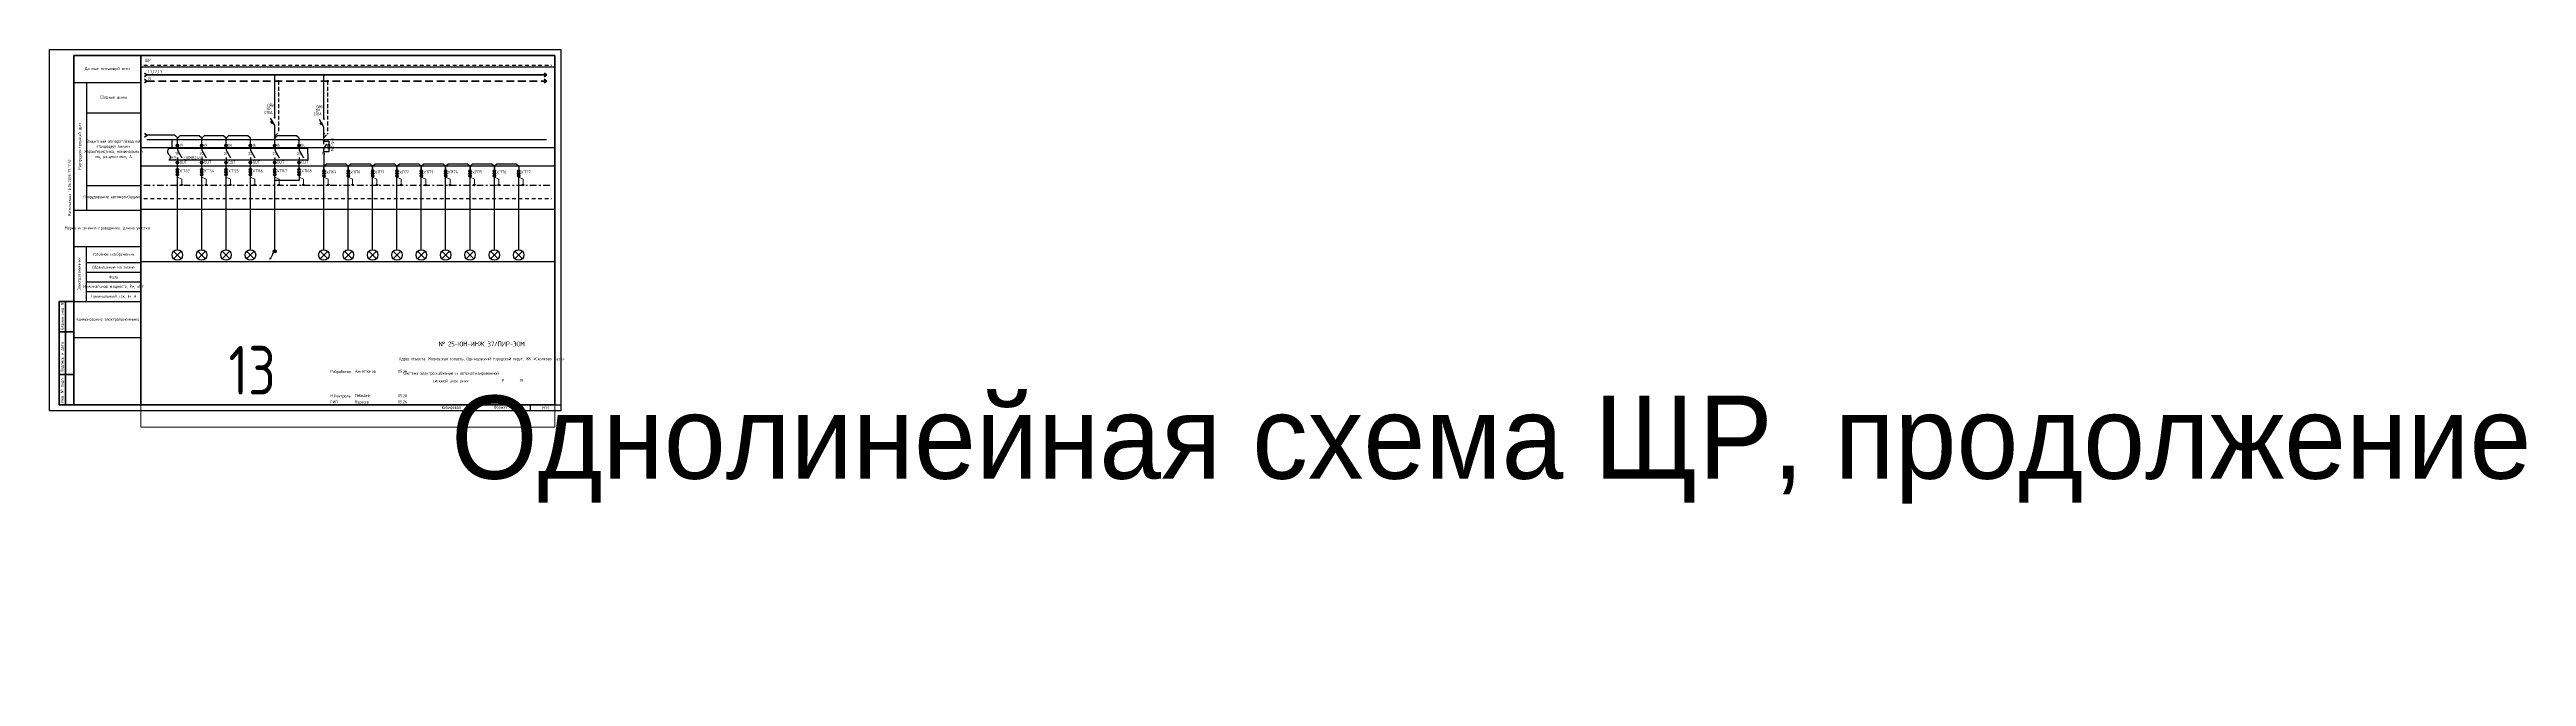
# Paper-space layout 'ЩР-1 (13)' of a CAD drawing. Header units: millimetres. Extents: x 0 to 2035, y -218 to 297.
# The model-space entities are those that its viewports show. They can reach past a viewport. Long polylines and large blocks are cut down to what shows.
import ezdxf
from ezdxf.enums import TextEntityAlignment as Align

# ---------------------------------------------------------------- set-up
doc = ezdxf.new("R2018")
doc.units = ezdxf.units.MM
for name, pattern in [('HIDDEN2', [4.7625, 3.175, -1.5875]), ('JIS_02_0.7', [1.35, 0.75, -0.6]), ('Штрихштриховая', [10.936111, 5.291667, -2.116667, 1.411111, -2.116667])]:
    doc.linetypes.add(name, pattern=pattern)
doc.layers.add('0-Область подсчета', color=152, linetype='Continuous', plot=False, transparency=0.5)
doc.layers.add('0_UNC Defpoints ЭОМ', color=6, linetype='Continuous', plot=False)
for name, color, linetype in [('0_XT', 7, 'Continuous'), ('0_Рамка', 7, 'Continuous'), ('0_ХТ', 7, 'Continuous'), ('Нумерация QF', 7, 'Continuous')]:
    doc.layers.add(name, color=color, linetype=linetype)
doc.layers.add('_0_ PE_проводник', color=3, linetype='Штрихштриховая', lineweight=20)
doc.styles.get("Standard").update_dxf_attribs({"font": 'arial.ttf'})
doc.styles.add('UNC_A', font='GOST2304A.ttf')
doc.styles.add('Unecom', font='GOST2304A.ttf', dxfattribs={"height": 2.5})
doc.styles.add('СПДС', font='isocpeur.ttf', dxfattribs={"width": 0.8, "height": 2.5})

# ---------------------------------------------------------------- blocks, each defined once
blk = doc.blocks.new('*U51')
at = {"lineweight": 60, "ltscale": 10}
for p, q in [((20, 292), (415, 292)), ((20, 5), (20, 292)), ((415, 292), (415, 5)), ((8, 90), (20, 90)), ((8, 5), (8, 90)), ((13, 90), (13, 5)), ((20, 90), (20, 5)), ((20, 90), (20, 5)), ((8, 65), (20, 65)), ((8, 30), (20, 30)), ((20, 5), (8, 5)), ((415, 5), (20, 5))]:
    blk.add_line(p, q, dxfattribs=at)
at = {"layer": '0_UNC Defpoints ЭОМ', "ltscale": 10}
blk.add_lwpolyline([(420, 0), (0, 0), (0, 297), (420, 297)], close=True, dxfattribs=at)
at = {"layer": '0_UNC Defpoints ЭОМ', "lineweight": 30}
blk.add_lwpolyline([(395, 5), (420, 5), (420, 0), (395, 0)], close=True, dxfattribs=at)
at = {"char_height": 2.5, "attachment_point": 4, "rotation": 90, "style": 'Unecom'}
for s, insert, width in [('{\\fGOST type A|b0|i1|c204|p34; }Взамен инв. №', (10.5, 65), 25), (' Подпись и дата', (10.5, 30), 35), (' Инв. № подл.', (10.5, 5), 24.419)]:
    blk.add_mtext(s, dxfattribs=dict(at, insert=insert, width=width))
at = {"style": 'Unecom'}
for s, insert, char_height, width, attachment_point, line_spacing_factor in [('Адрес объекта: Московская область, Одинцовский городской округ, ЖК «Сколково Парк»', (355, 42.5), 2.5, 115, 5, 1.5), ('№ 25-ЮН-ИНЖ 37/ПИР-ЭОМ', (355, 55), 4, 120, 5, 2), ('Разработал', (230.7, 32), 2.5, 20, 4, 2), ('Ахметзянов', (250.8, 32.5), 2.5, 19.921, 4, 2), ('05.26', (290, 32.5), 2.5, 10, 5, 2), ('Система электроснабжения и автоматизированной силовой электрики', (330, 27.5), 2.5, 70, 5, 1.5), ('Р', (372.5, 25), 2.5, 15, 5, 2), ('Н.Контроль', (230.7, 12), 2.5, 20, 4, 2), ('ГИП', (230.7, 7.3), 2.5, 20, 4, 2), ('Лебедев', (250.8, 12.5), 2.5, 19.921, 4, 2), ('Вересов', (250.8, 7), 2.5, 19.921, 4, 2), ('05.26', (290, 12.5), 2.5, 10, 5, 2), ('05.26', (290, 7.5), 2.5, 10, 5, 2)]:
    blk.add_mtext(s, dxfattribs=dict(at, insert=insert, char_height=char_height, width=width, attachment_point=attachment_point, line_spacing_factor=line_spacing_factor))
at = {"char_height": 2.5, "attachment_point": 4, "style": 'Unecom'}
for s, insert, width in [('Формат  ', (364.9, 2.6), 50), ('\\pi1; ', (250, -133.2), 20), ('\\pi1; ', (250, -133.2), 20), ('\\pxi0.4; ', (250, -133.2), 20), ('\\pi1; ', (512.5, -218.3), 20), ('\\pi1; ', (512.5, -218.3), 20), ('\\pxi0.4; ', (512.5, -218.3), 20)]:
    blk.add_mtext(s, dxfattribs=dict(at, insert=insert, width=width))
at = {"style": 'Unecom'}
blk.add_attdef('ЛИСТ_№', text='', height=2.5, dxfattribs=at).set_placement((387.5, 25), align=Align.MIDDLE_CENTER)
blk.add_attdef('КОЛ-ВО_ЛИСТОВ', text='', height=2.5, dxfattribs=at).set_placement((404.7, 23.7), align=Align.CENTER)
at = {"lineweight": 30, "flags": 104}
blk.add_attdef('ОПИСАНИЕ_ЛИСТА', text='', height=2.5, dxfattribs=at).set_placement((329.9, 12.5), align=Align.MIDDLE_CENTER)
at = {"style": 'Unecom', "flags": 8}
blk.add_attdef('ФОРМАТ_БУМАГИ', (379.4, 1.3), '', height=2.5, dxfattribs=at)
at = {"layer": '0_Рамка', "style": 'СПДС', "width": 0.8}
blk.add_text('Распечатано 18.06.2026 17:17:32', height=2.5, rotation=90, dxfattribs=at).set_placement((16.5, 160), align=Align.MIDDLE_LEFT)
at = {"layer": 'Defpoints', "insert": (330, 2.5), "char_height": 2.5, "width": 70, "attachment_point": 5, "style": 'Unecom'}
blk.add_mtext('Копировал', dxfattribs=at)
blk = doc.blocks.new('_Боковик_схема Юником')
at = {"color": 0, "lineweight": -2, "ltscale": 3}
blk.add_lwpolyline([(0, 232), (55, 232), (55, 0), (0, 0)], close=True, dxfattribs=at)
for points in [[(0, 210), (55, 210), (55, 125), (10.3, 125)], [(10.3, 210), (10.3, 105)], [(10.3, 185), (55, 185)], [(0, 105), (55, 105)], [(0, 75), (55, 75)], [(10, 75), (10, 30)], [(10, 62), (51.8, 62)], [(10, 62), (55, 62)], [(10, 54), (55, 54)], [(10, 46), (55, 46)], [(0, 30), (55, 30)], [(10, 38), (55, 38)]]:
    blk.add_lwpolyline(points, dxfattribs=at)
at = {"color": 0, "lineweight": -2, "char_height": 2.5, "attachment_point": 5, "style": 'Unecom'}
for s, insert, width in [('Данные питающей сети', (27.5, 221), 55), ('Сборные шины', (32.6, 197.5), 44.736), ('Защитный аппарат/вводной отходящей линии.\\PХарактеристика, номинальный ток, расцепитель, А.', (32.6, 155), 44.736), ('Оборудование автоматизации', (31, 115.7), 37.884), ('Марка и сечение проводника, длина участка', (27.5, 90), 55), ('Условное изображение', (32.5, 68.5), 45), ('Номинальная мощность, Рн, кВт', (32.5, 42), 45), ('Обозначение на плане', (32.5, 58), 45), ('Фаза', (32.5, 50), 45), ('Номинальный ток, Iн, А', (32.5, 34), 45), ('Наименование электроприемника', (27.5, 15), 55)]:
    blk.add_mtext(s, dxfattribs=dict(at, insert=insert, width=width))
at = {"color": 0, "lineweight": -2, "char_height": 2.5, "attachment_point": 5, "rotation": 90, "style": 'Unecom'}
for s, insert, width in [('Распределительный щит', (5.1, 157.5), 105), ('Электроприемник', (4.6, 52.5), 45)]:
    blk.add_mtext(s, dxfattribs=dict(at, insert=insert, width=width))
blk = doc.blocks.new('*U243')
at = {"color": 0, "lineweight": 30}
for p, q in [((-2.8, 2.8), (2.8, -2.8)), ((-2.8, -2.8), (2.8, 2.8))]:
    blk.add_line(p, q, dxfattribs=at)
blk.add_circle((0, 0), 4.33, dxfattribs=at)
blk = doc.blocks.new('XT')
at = {"color": 32, "true_color": 0xcd6928}
for p, q in [((0.8, 0), (-1, -1.8)), ((1, -0.2), (-0.8, -2))]:
    blk.add_line(p, q, dxfattribs=at)
at = {"color": 5}
for p, q in [((0.8, -2), (-1, -3.8)), ((1, -2.2), (-0.8, -4))]:
    blk.add_line(p, q, dxfattribs=at)
at = {"color": 3}
for p, q in [((0.8, -4), (-1, -5.8)), ((1, -4.2), (-0.8, -6))]:
    blk.add_line(p, q, dxfattribs=at)
at = {"color": 32, "true_color": 0xcd6928}
blk.add_circle((0, -1), 1, dxfattribs=at)
at = {"color": 5}
blk.add_circle((0, -3), 1, dxfattribs=at)
at = {"color": 3}
blk.add_circle((0, -5), 1, dxfattribs=at)
at = {"style": 'UNC_A'}
blk.add_attdef('1', (1.7, 0.1), '', height=2.5, dxfattribs=at)
blk = doc.blocks.new('*U241')
at = {"color": 0, "lineweight": 30}
for p, q in [((-2.8, 2.8), (2.8, -2.8)), ((-2.8, -2.8), (2.8, 2.8))]:
    blk.add_line(p, q, dxfattribs=at)
blk.add_circle((0, 0), 4.33, dxfattribs=at)
blk = doc.blocks.new('*U242')
at = {"color": 0, "lineweight": 30}
for p, q in [((-2.8, 2.8), (2.8, -2.8)), ((-2.8, -2.8), (2.8, 2.8))]:
    blk.add_line(p, q, dxfattribs=at)
blk.add_circle((0, 0), 4.33, dxfattribs=at)
blk = doc.blocks.new('*U28')
at = {"lineweight": 25}
blk.add_line((-0.7, -0.7), (0.7, 0.7), dxfattribs=at)
blk = doc.blocks.new('*U291')
for p, q in [((0, -36.3), (0, 0)), ((0, -42.8), (-3.5, -36.7)), ((-0.4, -36.6), (0.4, -35.9)), ((0.4, -36.6), (-0.4, -35.9)), ((0, -54.3), (0, -42.8))]:
    blk.add_line(p, q)
at = {"color": 4, "linetype": 'HIDDEN2'}
for p in [(3, -5), (0, -51.6)]:
    blk.add_line(p, (3, -48.6), dxfattribs=at)
blk.add_lwpolyline([(-2.1, -41.1), (-3.1, -39.4), (-2.3, -38.9), (-1.3, -40.6)], close=True)
for centre in [(0, 0), (3, -5)]:
    blk.add_circle(centre, 0.5)
at = {"insert": (-6.2, -24.9), "char_height": 2.5, "attachment_point": 1, "style": 'Unecom'}
blk.add_mtext_dynamic_manual_height_columns('\\pxql;QF', width=5.707, gutter_width=12.5, heights=[4.37], dxfattribs=at)
at = {"style": 'Unecom'}
for tag, p in [('P', (-3.4, -30.4)), ('A', (-1.7, -33.3))]:
    blk.add_attdef(tag, text='', height=2.5, dxfattribs=at).set_placement(p, align=Align.RIGHT)
blk.add_attdef('N', (-3.2, -27.4), '', height=2.5, dxfattribs=at)
blk = doc.blocks.new('MK-5-1')
at = {"lineweight": 25}
for p, q in [((-0.5, -0.5), (0.5, 0.5)), ((-0.5, -15.3), (0.5, -14.2))]:
    blk.add_line(p, q, dxfattribs=at)
for p, q in [((0, -4.4), (0, -0.5)), ((0, -10.4), (3.7, -4)), ((0, -14.2), (0, -10.4))]:
    blk.add_line(p, q)
at = {"ltscale": 5}
for points in [[(0, 0), (6.7, 0), (6.7, -4.6)], [(6.7, -10.1), (6.7, -14.7), (0, -14.7)]]:
    blk.add_lwpolyline(points, dxfattribs=at)
blk.add_lwpolyline([(5.8, -4.6), (7.6, -4.6), (7.6, -10.1), (5.8, -10.1)], close=True, dxfattribs=at)
at = {"lineweight": 25}
for centre in [(0, 0), (0, -14.7)]:
    blk.add_circle(centre, 0.5, dxfattribs=at)
at = {"ltscale": 5, "style": 'Unecom'}
blk.add_attdef('№', text='', height=2.5, dxfattribs=at).set_placement((8.4, -7.6), align=Align.MIDDLE_LEFT)
blk = doc.blocks.new('*U248')
at = {"color": 0, "lineweight": 30}
for p, q in [((-2.8, 2.8), (2.8, -2.8)), ((-2.8, -2.8), (2.8, 2.8))]:
    blk.add_line(p, q, dxfattribs=at)
blk.add_circle((0, 0), 4.33, dxfattribs=at)
blk = doc.blocks.new('*U249')
at = {"color": 0, "lineweight": 30}
for p, q in [((-2.8, 2.8), (2.8, -2.8)), ((-2.8, -2.8), (2.8, 2.8))]:
    blk.add_line(p, q, dxfattribs=at)
blk.add_circle((0, 0), 4.33, dxfattribs=at)
blk = doc.blocks.new('*U250')
at = {"color": 0, "lineweight": 30}
for p, q in [((-2.8, 2.8), (2.8, -2.8)), ((-2.8, -2.8), (2.8, 2.8))]:
    blk.add_line(p, q, dxfattribs=at)
blk.add_circle((0, 0), 4.33, dxfattribs=at)
blk = doc.blocks.new('*U251')
at = {"color": 0, "lineweight": 30}
for p, q in [((-2.8, 2.8), (2.8, -2.8)), ((-2.8, -2.8), (2.8, 2.8))]:
    blk.add_line(p, q, dxfattribs=at)
blk.add_circle((0, 0), 4.33, dxfattribs=at)
blk = doc.blocks.new('*U252')
at = {"color": 0, "lineweight": 30}
for p, q in [((-2.8, 2.8), (2.8, -2.8)), ((-2.8, -2.8), (2.8, 2.8))]:
    blk.add_line(p, q, dxfattribs=at)
blk.add_circle((0, 0), 4.33, dxfattribs=at)
blk = doc.blocks.new('*U254')
at = {"color": 0, "lineweight": 30}
for p, q in [((-2.8, 2.8), (2.8, -2.8)), ((-2.8, -2.8), (2.8, 2.8))]:
    blk.add_line(p, q, dxfattribs=at)
blk.add_circle((0, 0), 4.33, dxfattribs=at)
blk = doc.blocks.new('*U247')
at = {"color": 0, "lineweight": 30}
for p, q in [((-2.8, 2.8), (2.8, -2.8)), ((-2.8, -2.8), (2.8, 2.8))]:
    blk.add_line(p, q, dxfattribs=at)
blk.add_circle((0, 0), 4.33, dxfattribs=at)
blk = doc.blocks.new('*U270')
at = {"lineweight": 40}
for p, q in [((0, 0), (-2, 1.5)), ((0, 0), (-2, -1.5)), ((328.4, 0), (326.4, 1.5)), ((328.4, 0), (326.4, -1.5)), ((0, -5), (-2, -3.5)), ((0, -5), (-2, -6.5)), ((328.4, -5), (326.4, -3.5)), ((328.4, -5), (326.4, -6.5))]:
    blk.add_line(p, q, dxfattribs=at)
at = {"linetype": 'ByBlock', "lineweight": 40}
blk.add_lwpolyline([(0, 0), (328.4, 0)], dxfattribs=at)
at = {"color": 4, "linetype": 'HIDDEN2', "lineweight": 40, "ltscale": 2}
blk.add_lwpolyline([(0, -5), (328.4, -5)], dxfattribs=at)
at = {"insert": (1.2, -1.6), "char_height": 2.5, "attachment_point": 1, "style": 'UNC_A'}
blk.add_mtext_dynamic_manual_height_columns('N', width=3.844, gutter_width=12.5, heights=[0], dxfattribs=at)
at = {"style": 'UNC_A'}
blk.add_attdef('ЛИНИЯ', (1, 1.5), '', height=2.5, dxfattribs=at)
blk = doc.blocks.new('*U78')
h = blk.add_hatch()
h.set_pattern_fill('ANGLE', color=0)
h.set_pattern_definition([(0, (-2.5674, 3.856), (0, 6.985), [5.08, -1.905]), (90, (-2.5674, 3.856), (-6.985, 4e-16), [5.08, -1.905])])
h.paths.add_polyline_path([(1.2, -1.3, 1), (-1.3, -1.3, 1)])
at = {"linetype": 'ByBlock'}
h = blk.add_hatch(color=0, dxfattribs=at)
h.dxf.hatch_style = 1
h.paths.add_polyline_path([(1.2, -1.3, 1), (-1.3, -1.3, 1)])
at = {"color": 0, "linetype": 'ByBlock'}
blk.add_circle((0, -1.3), 1.25, dxfattribs=at)
at = {"color": 0, "linetype": 'ByBlock', "start_tangent": (-9.510702, -2.8276), "end_tangent": (-11.984182, -3.983771)}
blk.add_spline([(0, -1.3), (-4.5, -7.9)], degree=3, dxfattribs=at)
blk = doc.blocks.new('*U87')
for p, q in [((0, -36.3), (0, -1.2)), ((0, -42.8), (-3.5, -36.7)), ((-0.4, -36.6), (0.4, -35.9)), ((0.4, -36.6), (-0.4, -35.9)), ((0, -54.3), (0, -42.8))]:
    blk.add_line(p, q)
at = {"color": 4, "linetype": 'HIDDEN2'}
for p in [(3, -6.2), (0, -51.6)]:
    blk.add_line(p, (3, -48.6), dxfattribs=at)
blk.add_lwpolyline([(-2.1, -41.1), (-3.1, -39.4), (-2.3, -38.9), (-1.3, -40.6)], close=True)
for centre in [(0, -1.2), (3, -6.2)]:
    blk.add_circle(centre, 0.5)
at = {"insert": (-6.2, -24.9), "char_height": 2.5, "attachment_point": 1, "style": 'Unecom'}
blk.add_mtext_dynamic_manual_height_columns('\\pxql;QF', width=5.707, gutter_width=12.5, heights=[4.37], dxfattribs=at)
at = {"style": 'Unecom'}
for tag, p in [('P', (-3.4, -30.4)), ('A', (-1.7, -33.3))]:
    blk.add_attdef(tag, text='', height=2.5, dxfattribs=at).set_placement(p, align=Align.RIGHT)
blk.add_attdef('N', (-3.2, -27.4), '', height=2.5, dxfattribs=at)

msp = doc.modelspace()

# ---------------------------------------------------------------- linework, layer by layer
at = {"lineweight": 40}
for q in [(4138.081, 1513.972), (4138.081, 1510.972)]:
    msp.add_line((4140.081, 1512.472), q, dxfattribs=at)
at = {"color": 1}
msp.add_line((4160.7, 1501.899), (4160.7, 1508.949), dxfattribs=at)
for p, q in [((4164.999, 1505.089), (4164.999, 1508.949)), ((4184.999, 1505.089), (4184.999, 1508.949)), ((4204.999, 1505.089), (4204.999, 1508.949)), ((4224.999, 1505.089), (4224.999, 1508.949)), ((4244.999, 1505.089), (4244.999, 1508.949)), ((4264.999, 1505.089), (4264.999, 1508.949)), ((4285.392, 1505.089), (4285.392, 1508.949)), ((4157.901, 1501.899), (4272.024, 1501.899)), ((4272.109, 1491.899), (4157.901, 1491.899)), ((4164.999, 1503.089), (4164.999, 1500.212)), ((4164.999, 1500.212), (4168.688, 1493.822)), ((4164.999, 1494.212), (4164.999, 1491.109)), ((4164.999, 1485.249), (4164.999, 1489.109)), ((4184.999, 1503.089), (4184.999, 1500.212)), ((4184.999, 1500.212), (4188.688, 1493.822)), ((4184.999, 1494.212), (4184.999, 1491.109)), ((4184.999, 1485.249), (4184.999, 1489.109)), ((4204.999, 1503.089), (4204.999, 1500.212)), ((4204.999, 1500.212), (4208.688, 1493.822)), ((4204.999, 1494.212), (4204.999, 1491.109)), ((4204.999, 1485.249), (4204.999, 1489.109)), ((4224.999, 1503.089), (4224.999, 1500.212)), ((4224.999, 1500.212), (4228.688, 1493.822)), ((4224.999, 1494.212), (4224.999, 1491.109)), ((4224.999, 1485.249), (4224.999, 1489.109)), ((4244.999, 1503.089), (4244.999, 1500.212)), ((4244.999, 1500.212), (4248.688, 1493.822)), ((4244.999, 1494.212), (4244.999, 1491.109)), ((4244.999, 1485.249), (4244.999, 1489.109)), ((4264.999, 1503.089), (4264.999, 1500.212)), ((4264.999, 1500.212), (4268.688, 1493.822)), ((4264.999, 1494.212), (4264.999, 1491.109)), ((4264.999, 1485.249), (4264.999, 1489.109)), ((4285.392, 1494.212), (4285.392, 1491.109))]:
    msp.add_line(p, q)
at = {"color": 6}
for points in [[(4135, 1577.99), (3795, 1577.99), (3795, 1290.99), (4135, 1290.99), (4135, 1577.99)], [(4475, 1577.99), (4135, 1577.99), (4135, 1290.99), (4475, 1290.99), (4475, 1577.99)], [(4815, 1577.99), (4475, 1577.99), (4475, 1290.99), (4815, 1290.99), (4815, 1577.99)]]:
    msp.add_lwpolyline(points, dxfattribs=at)
at = {"linetype": 'JIS_02_0.7', "ltscale": 4}
for points in [[(4137.499, 1570.16), (4472.679, 1570.16)], [(4137.499, 1460.471), (4472.679, 1460.471)]]:
    msp.add_lwpolyline(points, dxfattribs=at)
at = {"color": 1}
msp.add_lwpolyline([(4139.986, 1508.949), (4468.338, 1508.949)], dxfattribs=at)
for points in [[(4164.999, 1509.472), (4164.999, 1510.472), (4162.999, 1512.472), (4140.081, 1512.472)], [(4184.999, 1508.972), (4184.999, 1509.972), (4182.999, 1511.972), (4166.999, 1511.972), (4164.999, 1509.972), (4164.999, 1508.972)], [(4204.999, 1508.972), (4204.999, 1509.972), (4202.999, 1511.972), (4186.999, 1511.972), (4184.999, 1509.972), (4184.999, 1508.972)], [(4224.999, 1508.972), (4224.999, 1509.972), (4222.999, 1511.972), (4206.999, 1511.972), (4204.999, 1509.972), (4204.999, 1508.972)], [(4264.999, 1508.972), (4264.999, 1509.972), (4262.999, 1511.972), (4246.999, 1511.972), (4244.999, 1509.972), (4244.999, 1508.972)], [(4272.024, 1501.899), (4272.109, 1491.899)], [(4285.391, 1498.759), (4285.391, 1484.055)], [(4285.391, 1484.055), (4285.391, 1487.055), (4287.391, 1489.055), (4303.391, 1489.055), (4305.391, 1487.055), (4305.391, 1484.055)], [(4305.391, 1484.055), (4305.391, 1487.055), (4307.391, 1489.055), (4323.391, 1489.055), (4325.391, 1487.055), (4325.391, 1484.055)], [(4325.391, 1484.055), (4325.391, 1487.055), (4327.391, 1489.055), (4343.391, 1489.055), (4345.391, 1487.055), (4345.391, 1484.055)], [(4345.391, 1484.055), (4345.391, 1487.055), (4347.391, 1489.055), (4363.391, 1489.055), (4365.391, 1487.055), (4365.391, 1484.055)], [(4365.391, 1484.055), (4365.391, 1487.055), (4367.391, 1489.055), (4383.391, 1489.055), (4385.391, 1487.055), (4385.391, 1484.055)], [(4385.391, 1484.055), (4385.391, 1487.055), (4387.391, 1489.055), (4403.391, 1489.055), (4405.391, 1487.055), (4405.391, 1484.055)], [(4405.391, 1484.055), (4405.391, 1487.055), (4407.391, 1489.055), (4423.391, 1489.055), (4425.391, 1487.055), (4425.391, 1484.055)], [(4425.391, 1484.055), (4425.391, 1487.055), (4427.391, 1489.055), (4443.391, 1489.055), (4445.391, 1487.055), (4445.391, 1484.055)], [(4164.998, 1418.422), (4165, 1481.249)], [(4184.998, 1418.422), (4185, 1481.249)], [(4204.998, 1418.422), (4205, 1481.249)], [(4224.998, 1418.422), (4225, 1481.249)], [(4245, 1417.174), (4245.074, 1479.233)], [(4265.074, 1480.235), (4265.074, 1475.235), (4245.074, 1475.235)], [(4285.389, 1418.424), (4285.389, 1478.055)], [(4305.389, 1418.424), (4305.389, 1478.055)], [(4325.389, 1418.424), (4325.389, 1478.055)], [(4345.389, 1418.424), (4345.389, 1478.055)], [(4365.389, 1418.424), (4365.389, 1478.055)], [(4385.389, 1418.424), (4385.389, 1478.055)], [(4405.389, 1418.424), (4405.389, 1478.055)], [(4425.389, 1418.424), (4425.389, 1478.055)], [(4445.389, 1418.424), (4445.389, 1478.055)]]:
    msp.add_lwpolyline(points)
at = {"linetype": 'ByBlock', "lineweight": -2}
for points in [[(4166.103, 1504.651), (4163.895, 1503.527)], [(4166.103, 1489.547), (4163.895, 1490.671)], [(4186.103, 1504.651), (4183.895, 1503.527)], [(4186.103, 1489.547), (4183.895, 1490.671)], [(4206.103, 1504.651), (4203.895, 1503.527)], [(4206.103, 1489.547), (4203.895, 1490.671)], [(4226.103, 1504.651), (4223.895, 1503.527)], [(4226.103, 1489.547), (4223.895, 1490.671)], [(4246.103, 1504.651), (4243.895, 1503.527)], [(4246.103, 1489.547), (4243.895, 1490.671)], [(4266.103, 1504.651), (4263.895, 1503.527)], [(4266.103, 1489.547), (4263.895, 1490.671)]]:
    msp.add_lwpolyline(points, dxfattribs=at)
at = {"color": 3, "linetype": 'Штрихштриховая'}
msp.add_lwpolyline([(4137.499, 1471.568), (4472.679, 1471.568)], dxfattribs=at)
for centre in [(4164.999, 1504.089), (4164.999, 1490.109), (4184.999, 1504.089), (4184.999, 1490.109), (4204.999, 1504.089), (4204.999, 1490.109), (4224.999, 1504.089), (4224.999, 1490.109), (4244.999, 1504.089), (4244.999, 1490.109), (4264.999, 1504.089), (4264.999, 1490.109)]:
    msp.add_circle(centre, 1)
at = {"color": 0, "linetype": 'ByBlock', "lineweight": -3}
for centre in [(4168.573, 1471.681), (4188.573, 1471.675), (4208.573, 1471.669), (4228.573, 1471.663), (4248.573, 1471.681), (4268.573, 1471.675), (4288.964, 1471.657), (4308.964, 1471.651), (4328.964, 1471.645), (4348.964, 1471.628), (4368.964, 1471.628), (4388.964, 1471.628), (4408.964, 1471.622), (4428.964, 1471.616), (4448.964, 1471.61)]:
    msp.add_circle(centre, 0.575, dxfattribs=at)
msp.add_open_spline([(4157.947, 1501.899), (4155.33, 1498.158), (4161.365, 1495.5), (4158.031, 1491.899), (4158.031, 1491.899)], degree=3)
at = {"layer": '0-Область подсчета'}
for points in [[(147.309, 1584.367), (6296.248, 1584.367), (6296.248, 1408.375), (147.309, 1408.375)], [(150.349, 1568.697), (6220.211, 1568.697), (6220.211, 1502.163), (150.349, 1502.163)], [(142.142, 1487.401), (6300.609, 1487.401), (6300.609, 1451.513), (142.142, 1451.513)]]:
    msp.add_lwpolyline(points, close=True, dxfattribs=at)
at = {"layer": '_0_ PE_проводник'}
for points in [[(4168.573, 1471.681), (4168.574, 1476.449), (4165.001, 1478.073)], [(4188.573, 1471.675), (4188.574, 1476.443), (4185.001, 1478.067)], [(4208.573, 1471.669), (4208.574, 1476.437), (4205.001, 1478.061)], [(4228.573, 1471.663), (4228.574, 1476.431), (4225.001, 1478.055)], [(4248.573, 1471.681), (4248.574, 1476.449), (4245.001, 1478.073)], [(4268.573, 1471.675), (4268.574, 1476.443), (4265.001, 1478.067)], [(4288.964, 1471.657), (4288.965, 1476.425), (4285.392, 1478.049)], [(4308.964, 1471.651), (4308.965, 1476.419), (4305.392, 1478.043)], [(4328.964, 1471.645), (4328.965, 1476.413), (4325.392, 1478.037)], [(4348.964, 1471.628), (4348.965, 1476.396), (4345.392, 1478.02)], [(4368.964, 1471.628), (4368.965, 1476.396), (4365.392, 1478.02)], [(4388.964, 1471.628), (4388.965, 1476.396), (4385.392, 1478.02)], [(4408.964, 1471.622), (4408.965, 1476.39), (4405.392, 1478.014)], [(4428.964, 1471.616), (4428.965, 1476.384), (4425.392, 1478.008)], [(4448.964, 1471.61), (4448.965, 1476.378), (4445.392, 1478.002)]]:
    msp.add_lwpolyline(points, dxfattribs=at)

# ---------------------------------------------------------------- block references
msp.add_blockref('*U270', (4139.986, 1562.041)).add_auto_attribs({'ЛИНИЯ': 'L1,L2,L3'})
at = {"color": 1}
ref = msp.add_blockref('*U87', (4245, 1563.257), dxfattribs=at)
ref.add_attrib('P', '1P', dxfattribs={"height": 2.5, "style": 'Unecom'}).set_placement((4241.604, 1532.823), align=Align.RIGHT)
ref.add_attrib('A', 'С10А', dxfattribs={"height": 2.5, "style": 'Unecom'}).set_placement((4243.297, 1529.977), align=Align.RIGHT)
ref = msp.add_blockref('*U291', (4285.391, 1562.063), dxfattribs=at)
ref.add_attrib('P', '1P', dxfattribs={"height": 2.5, "style": 'Unecom'}).set_placement((4281.995, 1531.629), align=Align.RIGHT)
ref.add_attrib('A', 'С10А', dxfattribs={"height": 2.5, "style": 'Unecom'}).set_placement((4283.687, 1528.783), align=Align.RIGHT)
msp.add_blockref('*U28', (4285.391, 1513.513))
at = {"xscale": 0.6111081464869302, "yscale": 0.6111081464869302, "zscale": 0.6111081464869302}
msp.add_blockref('MK-5-1', (4285.391, 1507.755), dxfattribs=at)
ref = msp.add_blockref('XT', (4164.999, 1485.207))
ref.add_attrib('1', 'XT', (4166.747, 1481.964), dxfattribs={"height": 2.5, "style": 'UNC_A'})
ref = msp.add_blockref('XT', (4184.999, 1485.207))
ref.add_attrib('1', 'XT', (4186.747, 1481.964), dxfattribs={"height": 2.5, "style": 'UNC_A'})
ref = msp.add_blockref('XT', (4204.999, 1485.207))
ref.add_attrib('1', 'XT', (4206.747, 1481.964), dxfattribs={"height": 2.5, "style": 'UNC_A'})
ref = msp.add_blockref('XT', (4224.999, 1485.207))
ref.add_attrib('1', 'XT', (4226.747, 1481.964), dxfattribs={"height": 2.5, "style": 'UNC_A'})
ref = msp.add_blockref('XT', (4244.999, 1485.207))
ref.add_attrib('1', 'XT', (4246.747, 1481.964), dxfattribs={"height": 2.5, "style": 'UNC_A'})
ref = msp.add_blockref('XT', (4264.999, 1485.207))
ref.add_attrib('1', 'XT', (4266.747, 1481.964), dxfattribs={"height": 2.5, "style": 'UNC_A'})
ref = msp.add_blockref('XT', (4285.391, 1484.055))
ref.add_attrib('1', 'XT', (4287.139, 1480.812), dxfattribs={"height": 2.5, "style": 'UNC_A'})
ref = msp.add_blockref('XT', (4305.391, 1484.055))
ref.add_attrib('1', 'XT', (4307.139, 1480.812), dxfattribs={"height": 2.5, "style": 'UNC_A'})
ref = msp.add_blockref('XT', (4325.391, 1484.055))
ref.add_attrib('1', 'XT', (4327.139, 1480.812), dxfattribs={"height": 2.5, "style": 'UNC_A'})
ref = msp.add_blockref('XT', (4345.391, 1484.055))
ref.add_attrib('1', 'XT', (4347.139, 1480.812), dxfattribs={"height": 2.5, "style": 'UNC_A'})
ref = msp.add_blockref('XT', (4365.391, 1484.055))
ref.add_attrib('1', 'XT', (4367.139, 1480.812), dxfattribs={"height": 2.5, "style": 'UNC_A'})
ref = msp.add_blockref('XT', (4385.391, 1484.055))
ref.add_attrib('1', 'XT', (4387.139, 1480.812), dxfattribs={"height": 2.5, "style": 'UNC_A'})
ref = msp.add_blockref('XT', (4405.391, 1484.055))
ref.add_attrib('1', 'XT', (4407.139, 1480.812), dxfattribs={"height": 2.5, "style": 'UNC_A'})
ref = msp.add_blockref('XT', (4425.391, 1484.055))
ref.add_attrib('1', 'XT', (4427.139, 1480.812), dxfattribs={"height": 2.5, "style": 'UNC_A'})
ref = msp.add_blockref('XT', (4445.391, 1484.055))
ref.add_attrib('1', 'XT', (4447.139, 1480.812), dxfattribs={"height": 2.5, "style": 'UNC_A'})
at = {"color": 1}
for name, p in [('*U243', (4165, 1414.092)), ('*U241', (4185, 1414.092)), ('*U242', (4205, 1414.092)), ('*U242', (4225, 1414.092)), ('*U248', (4285.391, 1414.092)), ('*U249', (4305.391, 1414.092)), ('*U250', (4325.391, 1414.092)), ('*U251', (4345.391, 1414.092)), ('*U252', (4365.391, 1414.092)), ('*U252', (4385.391, 1414.092)), ('*U254', (4405.391, 1414.092)), ('*U247', (4425.391, 1414.092)), ('*U252', (4445.391, 1414.092))]:
    msp.add_blockref(name, p, dxfattribs=at)
at = {"color": 1, "linetype": 'ByBlock'}
msp.add_blockref('*U78', (4245, 1418.424), dxfattribs=at)

# ---------------------------------------------------------------- texts
at = {"color": 0, "linetype": 'ByBlock', "lineweight": 20, "insert": (4292.435, 1499.398), "char_height": 2.5, "width": 36.46284, "attachment_point": 4, "rotation": 90, "line_spacing_factor": 3.6, "style": 'Unecom'}
msp.add_mtext('\\pxsm0.75;МК-5-1', dxfattribs=at)
at = {"color": 1, "insert": (4159.848, 1495.323), "char_height": 2.5, "attachment_point": 1, "style": 'Unecom'}
msp.add_mtext_dynamic_manual_height_columns('R.5', width=11.00949, gutter_width=12.5, heights=[0], dxfattribs=at)
at = {"char_height": 2.5, "attachment_point": 1, "style": 'UNC_A'}
for s, width, insert in [('19', 4.98538, (4163.231, 1498.771)), ('IN', 3.09006, (4166.814, 1505.532)), ('OUT', 4.67951, (4166.814, 1491.552)), ('20', 4.98538, (4183.231, 1498.771)), ('IN', 3.09006, (4186.814, 1505.532)), ('OUT', 4.67951, (4186.814, 1491.552)), ('21', 4.98538, (4203.231, 1498.771)), ('IN', 3.09006, (4206.814, 1505.532)), ('OUT', 4.67951, (4206.814, 1491.552)), ('22', 4.98538, (4223.231, 1498.771)), ('IN', 3.09006, (4226.814, 1505.532)), ('OUT', 4.67951, (4226.814, 1491.552)), ('23', 4.98538, (4243.231, 1498.771)), ('IN', 3.09006, (4246.814, 1505.532)), ('OUT', 4.67951, (4246.814, 1491.552)), ('24', 4.98538, (4263.231, 1498.771)), ('IN', 3.09006, (4266.814, 1505.532)), ('OUT', 4.67951, (4266.814, 1491.552)), ('16', 4.98538, (4283.625, 1498.771))]:
    msp.add_mtext_dynamic_manual_height_columns(s, width=width, gutter_width=12.5, heights=[3.076], dxfattribs=dict(at, insert=insert))
at = {"color": 1, "style": 'UNC_A'}
msp.add_attdef('ZIOMB24V2', (4169.851, 1492.771), '------', height=2.5, dxfattribs=at)
at = {"layer": '0_XT', "char_height": 2.5, "attachment_point": 4, "style": 'Unecom'}
for s, insert in [('169', (4290.618, 1482.336)), ('170', (4310.618, 1482.336)), ('171', (4330.618, 1482.336)), ('172', (4350.618, 1482.336)), ('173', (4370.618, 1482.336)), ('174', (4390.618, 1482.336)), ('175', (4410.618, 1482.336)), ('176', (4430.618, 1482.336)), ('177', (4450.618, 1482.336))]:
    msp.add_mtext_dynamic_manual_height_columns(s, width=9.91675, gutter_width=12.5, heights=[0], dxfattribs=dict(at, insert=insert))
at = {"layer": '0_ХТ', "char_height": 2.5, "attachment_point": 4, "style": 'Unecom'}
for s, insert in [('163', (4170.51, 1483.288)), ('164', (4190.51, 1483.288)), ('165', (4210.51, 1483.288)), ('166', (4230.51, 1483.288)), ('167', (4250.51, 1483.288)), ('168', (4270.51, 1483.288))]:
    msp.add_mtext_dynamic_manual_height_columns(s, width=10.42076, gutter_width=12.5, heights=[0], dxfattribs=dict(at, insert=insert))
at = {"layer": 'Defpoints', "color": 6, "insert": (4207.024, 1339.307), "char_height": 40, "attachment_point": 1, "style": 'Unecom'}
msp.add_mtext_dynamic_manual_height_columns('13', width=99.92054, gutter_width=12.5, heights=[0], dxfattribs=at)
at = {"layer": 'Нумерация QF', "char_height": 2.5, "style": 'Unecom'}
for s, width, insert, attachment_point in [('ЩР', 13.62236, (4138.367, 1575.564), 1), ('60', 7.51, (4242.085, 1537.178), 4), ('61', 7.51, (4282.476, 1535.984), 4)]:
    msp.add_mtext_dynamic_manual_height_columns(s, width=width, gutter_width=12.5, heights=[0], dxfattribs=dict(at, insert=insert, attachment_point=attachment_point))

psp = doc.layouts.new('ЩР-1 (13)')

# ---------------------------------------------------------------- block references
at = {"ltscale": 100}
ref = psp.add_blockref('*U51', (0, 0), dxfattribs=at)
ref.add_attrib('ФОРМАТ_БУМАГИ', 'А3', (379.4, 1.3), dxfattribs={"height": 2.5, "style": 'Unecom'})
ref.add_attrib('ЛИСТ_№', '19', dxfattribs={"height": 2.5, "style": 'Unecom'}).set_placement((387.5, 25), align=Align.MIDDLE_CENTER)
lines = psp.add_mtext('Однолинейная схема ЩР, продолжение', dxfattribs={"insert": (329.9, 12.5), "char_height": 68.284, "attachment_point": 1})
ref.add_attrib('ОПИСАНИЕ_ЛИСТА', '', (329.9, 12.5), dxfattribs={"flags": 104}).embed_mtext(lines)
at = {"lineweight": -3}
psp.add_blockref('_Боковик_схема Юником', (20, 60), dxfattribs=at)

# ---------------------------------------------------------------- texts
at = {"insert": (407.5, 2.5), "char_height": 2.5, "width": 25, "attachment_point": 5, "line_spacing_factor": 2, "style": 'Unecom'}
psp.add_mtext('М1:1', dxfattribs=at)

# ---------------------------------------------------------------- viewports
at = {"layer": 'Defpoints', "color": 6}
psp.add_viewport(center=(245, 139.3), size=(340, 305.449), view_center_point=(4305, 1425.266), view_height=305.44904, dxfattribs=at)

doc.saveas('drawing.dxf')
